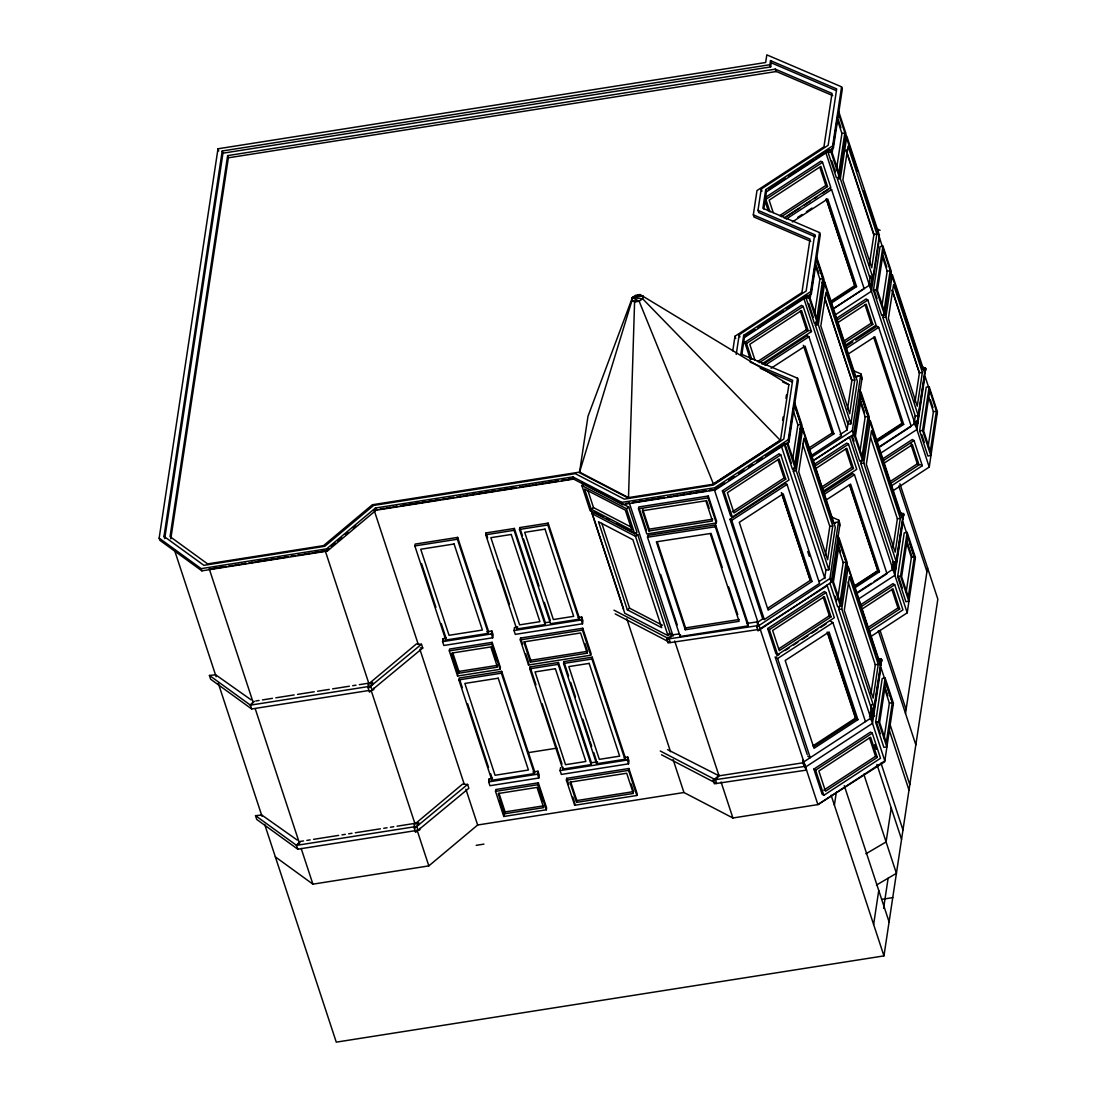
<?xml version="1.0" encoding="UTF-8"?>
<svg xmlns="http://www.w3.org/2000/svg" width="1097" height="1097" viewBox="0 0 1097 1097"><rect width="100%" height="100%" fill="white"/><g stroke="black" fill="none" stroke-linecap="round" stroke-linejoin="round"><path stroke-width="1.5" d="M640.168 294.572L632.393 297.602L631.941 300.619L634.587 301.963L628.499 497.599L579.559 472.121L587.992 416.298L632.393 297.602L635.588 295.299L640.168 294.572L788.88 384.649L780.447 440.473L713.503 484.202L627.607 497.736L578.654 472.258L372.349 504.757L323.533 545.634L207.607 563.899L170.062 536.625L227.641 155.623L775.332 69.152L832.02 93.41L823.943 146.82L756.985 190.563L753.324 214.847L754.05 217.041L810.71 241.34M804.965 765.295L804.649 766.255M841.577 86.841L832.65 145.887L765.706 189.616L762.881 208.279L819.555 232.578L810.628 291.637L743.684 335.325L740.873 353.974L797.546 378.232L798.273 380.426L788.99 441.872L715.367 489.961L622.589 504.579L573.635 479.101L376.134 510.215L327.317 551.092L201.889 570.851L159.874 540.327L159.161 538.133L217.988 148.781L765.665 62.502L766.817 54.85L841.577 86.841L842.304 89.049L833.377 148.081L766.433 191.824L763.841 208.924M222.225 150.988L222.952 153.182L164.715 538.572L164.001 536.364L222.225 150.988L769.902 64.709L770.519 60.609L836.682 88.926L828.166 145.284L761.222 189.027L758 210.35L758.713 212.557L813.809 236.17M170.789 538.833L228.354 157.817L227.641 155.623M372.514 684.72L370.663 683.842L372.733 682.54L359.363 684.651M373.844 688.148L373.597 689.766L372.006 690.013L370.759 686.187L250.418 705.138L209.376 675.382L210.638 679.208L251.679 708.964L368.674 690.534M414.831 545.936L415.119 544.098L457.655 537.393L488.59 631.502L488.316 633.353L445.78 640.045L414.831 545.936L457.38 539.244L457.655 537.393M486.807 631.79L491.867 630.994L493.129 634.82L492.676 637.782L443.832 645.475L442.571 641.649L443.023 638.687L446.383 638.166M418.615 824.944L416.764 824.066L418.835 822.764L397.1 826.192M419.945 828.372L419.698 829.976L297.781 849.188L256.739 819.432L255.478 815.606L296.519 845.348L297.781 849.188M449.317 650.891L449.592 649.054L492.142 642.348L500.397 667.47L500.122 669.321L457.572 676.013L449.317 650.891L491.854 644.2L492.142 642.348M457.572 676.013L457.86 674.175L451.141 653.757M458.615 673.27L451.978 653.058L490.812 646.942L497.462 667.154L458.615 673.27L458.903 671.433L452.759 652.77M458.875 679.879L459.149 678.028L501.686 671.337L534.692 771.726L534.417 773.577L491.881 780.269L458.875 679.879L501.411 673.188L501.686 671.337M485.738 534.774L486.012 532.923L514.37 528.452L545.36 622.698L545.086 624.55L516.714 629.02L485.738 534.774L514.095 530.304L514.37 528.452M492.676 637.782L491.415 633.956L491.867 630.994M519.512 529.44L519.786 527.588L548.157 523.132L579.134 617.378L578.859 619.229L550.502 623.699L519.512 529.44L547.869 524.983L548.157 523.132M532.923 772.027L537.969 771.232L539.23 775.058L538.792 778.02L489.934 785.713L488.672 781.887L489.125 778.925L492.498 778.39M578.325 617.529L581.684 616.994L582.946 620.82L582.493 623.782L515.288 634.368L514.027 630.542L514.479 627.58L517.839 627.045M516.714 629.02L517.002 627.169M495.529 791.376L495.803 789.525L538.353 782.819L546.608 807.941L546.333 809.792L503.784 816.497L495.529 791.376L538.065 784.67L538.353 782.819M520.28 639.88L520.554 638.043L582.754 628.252L591.009 653.359L590.735 655.211L528.535 665.001L520.28 639.88L582.466 630.089L582.754 628.252M503.784 816.497L504.072 814.646L499.423 800.508M504.826 813.741L498.189 793.529L537.023 787.413L543.673 807.625L504.826 813.741L505.114 811.903L498.97 793.241M528.535 665.001L528.823 663.164M584.948 643.569L587.498 651.33L587.224 653.181L530.427 662.122L530.715 660.284L524.572 641.622M529.796 668.813L530.084 666.962L558.442 662.492L591.406 762.744L591.118 764.595L562.761 769.066L529.796 668.813L558.167 664.343L558.442 662.492M538.792 778.02L537.53 774.194L537.969 771.232M563.584 663.479L563.858 661.628L592.215 657.158L625.18 757.424L624.906 759.275L596.549 763.731L563.584 663.479L591.941 659.009L592.215 657.158M582.493 623.782L581.232 619.956L581.684 616.994M624.371 757.574L627.731 757.053L628.992 760.879L628.54 763.841L561.335 774.427L560.073 770.601L560.526 767.639M562.761 769.066L563.049 767.214M566.395 780.159L566.683 778.322L628.869 768.517L637.124 793.638L636.85 795.49L574.663 805.28L566.395 780.159L628.595 770.368L628.869 768.517M574.663 805.28L574.938 803.443M576.556 802.401L569.905 782.188L626.702 773.248L633.339 793.46L576.556 802.401L576.83 800.563L570.701 781.9M596.549 763.731L596.823 761.88M638.495 508.816L638.769 506.965L708.305 496.009L716.574 521.13L716.286 522.981L646.75 533.937L638.495 508.816L708.031 497.86L708.305 496.009M648.958 531.003L642.321 510.791L705.824 500.794L712.46 520.993L648.958 531.003L649.246 529.152L642.595 508.939M628.54 763.841L627.292 760.015L627.731 757.053M222.952 153.182L770.629 66.917L771.246 62.803L770.519 60.609M732.769 350.834L734.976 336.258L801.921 292.57L809.997 239.132L753.324 214.847M228.354 157.817L776.032 71.552L775.332 69.152M736.224 354.413L739.2 334.722L806.144 291.034L814.66 234.648L758 210.35M741.833 354.619L744.41 337.519L743.684 335.325M782.614 420.316L783.135 416.942M785.946 398.334L786.453 394.947M756.999 626.881L757.698 622.232L763.402 618.447M809.065 297.808L806.13 298.274L814.385 323.396L817.32 322.929L809.065 297.808L809.572 294.449M831.073 152.126L828.139 152.593L836.394 177.714L839.328 177.248L831.073 152.126L831.581 148.767M788.99 441.872L788.263 439.678L797.546 378.232M788.894 439.061L788.14 444.052L794.79 464.264L800.81 424.361L794.173 404.149L792.665 414.118M789.401 435.742L789.895 432.41M790.402 429.092L790.91 425.759M791.403 422.441L792.157 417.45M811.917 286.728L810.148 298.37L816.799 318.583L822.832 278.679L816.182 258.467L815.688 261.785M812.411 283.41L813.919 273.427M814.427 270.109L815.181 265.117L819.898 279.132L814.618 314.057M833.679 142.706L832.17 152.689L838.807 172.901L844.841 132.998L841.906 133.45L836.38 170.035M834.173 139.388L834.927 134.396M835.434 131.078L838.204 112.785L857.593 171.228M744.41 337.519L811.355 293.831L820.282 234.772L819.555 232.578M792.61 459.739L797.876 424.813L792.774 409.277M795.311 468.611L787.043 443.49L784.108 443.956L792.377 469.077L795.311 468.611L801.907 424.909L794.681 402.928M817.32 322.929L823.929 279.228L816.703 257.247M839.328 177.248L845.938 133.546L838.711 111.565M825.465 555.096L829.812 526.354L802.579 443.558M847.474 409.414L851.862 380.385L824.642 297.575M869.318 264.843L873.925 234.401L846.157 149.987M826.014 569.453L824.766 577.776L819.048 581.561M839.973 434.604L847.131 429.942L848.447 420.987M869.112 284.219L870.374 275.854M832.746 525.888L827.632 559.717L798.767 471.916L803.923 438.224L832.746 525.888L829.812 526.354M854.796 379.919L849.695 413.734L820.817 325.946L825.972 292.241L854.796 379.919L851.862 380.385M876.86 233.949L871.745 267.764L842.88 179.963L848.036 146.271L876.86 233.949L873.925 234.401M870.428 287.963L872.197 276.279M793.789 467.802L793.296 471.079L825.904 570.234L828.838 569.768L835.27 527.177L802.716 428.173L799.782 428.639M815.853 321.832L815.345 325.096L847.954 424.265L850.888 423.799L857.333 381.208L824.779 282.203L821.845 282.656M872.951 277.829L879.383 235.224L846.829 136.22L840.343 178.66L872.951 277.829L870.017 278.295L837.409 179.126L840.343 178.66M880.123 230.343L875.447 228.039M879.492 237.816L871.416 291.24L834.378 315.429M829.935 578.517L756.765 627.031L758.013 630.871L831.197 582.342L829.935 578.517L838.752 520.156L831.005 516.742M812.15 461.426L853.535 434.494L852.287 430.668L860.871 373.858L853.096 370.553M873.431 290.335L880.027 246.633L882.962 246.167L891.23 271.288L884.621 315.004L881.686 315.456L873.431 290.335L876.366 289.882L882.962 246.167M803.95 765.253L803.84 764.897A3.332 0.754 81 0 1 802.867 762.484L803.237 760.043M831.197 582.342L840.014 523.982L838.752 520.156M853.535 434.494L862.119 377.683L860.871 373.858M854.344 435.564L860.953 391.848L869.208 416.97L862.612 460.685L859.678 461.138L851.409 436.016L854.344 435.564L862.612 460.685M883.483 250.527L877.449 290.431L884.1 310.643L890.133 270.74L887.199 271.192L881.919 306.118M837.642 599.14L843.168 562.555L838.053 547.019M859.911 451.799L865.176 416.874L860.075 401.337M846.102 562.103L840.069 602.006L833.432 581.794L839.466 541.891L846.102 562.103L843.168 562.555M868.111 416.421L862.091 456.325L855.441 436.112L861.474 396.209L868.111 416.421L865.176 416.874M840.59 606.367L847.199 562.651L838.944 537.53L832.335 581.245L840.59 606.367L837.655 606.819L829.922 583.275M834.392 805.157L836.339 792.199M870.963 693.578L875.31 664.768L878.258 664.302L849.421 576.638L844.279 610.33L873.143 698.131L878.258 664.302M893.027 547.54L897.373 518.799L870.689 437.621M915.049 401.79L919.423 372.829L892.204 290.019M871.676 704.48L869.976 715.683L873.171 715.559A2.578 2.043 8.6 0 1 870.881 718.412L872.403 708.305M893.273 561.472L892.382 567.41L895.317 566.943L903.393 513.533L900.459 513.999M900.308 518.332L895.193 552.161L866.328 464.36L871.484 430.668L900.308 518.332L897.373 518.799M922.371 372.363L917.257 406.178L888.392 318.377L893.534 284.685L922.371 372.363L919.423 372.829M879.273 662.821L879.355 662.327A2.578 2.043 8.6 0 0 881.385 659.132L878.45 659.599M893.534 568.479L894.535 561.842M901.309 516.989L901.35 516.728A2.578 2.043 8.6 0 0 903.393 513.533M871.8 716.135L872.54 711.185M894.713 564.475L893.698 571.153A2.578 2.043 8.6 0 0 894.809 568.04L895.851 561.115M870.36 719.522L871.292 719.426A2.578 2.043 8.6 0 0 872.403 716.327L873.719 707.565M880.109 665.303L880.877 660.229L877.943 660.696M902.378 517.949L902.872 514.63L899.938 515.083M915.227 425.773L915.68 425.691A2.578 2.043 8.6 0 0 916.79 422.578L916.831 422.29M872.91 715.217L881.385 659.132M915.268 424.676A2.578 2.043 8.6 0 0 917.298 421.481L925.374 368.071L922.44 368.537M872.938 717.712L881.604 659.736L878.45 658.392M895.591 567.766L903.613 514.068L900.472 512.724M917.325 423.977L925.635 368.345L922.481 367.001M885.156 678.083L878.546 721.799L886.801 746.92L883.867 747.372L875.612 722.251L882.207 678.549L885.156 678.083L893.411 703.204L884.84 760.879L817.896 804.608L732.906 817.992L683.952 792.514L477.648 825.013L428.831 865.89L312.906 884.155L275.361 856.88M907.164 532.402L900.555 576.103L908.823 601.225L905.889 601.691L897.62 576.569L904.23 532.868L907.164 532.402L915.419 557.523L907.219 612.825L870.182 637M929.173 386.72L922.577 430.422L930.832 455.543L927.897 456.009L919.643 430.888L926.238 387.186L929.173 386.72L937.441 411.841L929.241 467.075L892.204 491.278M929.694 391.081L923.66 430.984L930.311 451.196L936.344 411.293L933.41 411.745L928.131 446.671M884.1 738.034L889.379 703.108L884.785 689.122M906.122 592.353L911.388 557.427L906.287 541.891M892.314 702.656L886.28 742.559L879.643 722.347L885.677 682.444L892.314 702.656L889.379 703.108M914.322 556.974L908.302 596.878L901.652 576.665L907.685 536.762L914.322 556.974L911.388 557.427M873.623 924.483L878.752 890.49M891.23 807.954L886.088 841.948L865.931 853.781M905.505 713.434L927.527 567.752M883.579 908.357L888.131 878.203M264.679 824.423L336.272 1042.15L883.949 955.885L937.839 599.154L899.897 483.736M850.888 423.799L818.293 324.643L824.779 282.203M828.838 569.768L796.23 470.613L802.716 428.173M915.515 416.709L882.92 317.54L883.414 314.277M902.831 519.621L870.291 420.617L863.792 463.057L896.4 562.212L893.465 562.679L860.857 463.51L861.364 460.246M880.781 665.591L848.228 566.587L841.742 609.027L874.35 708.196L871.402 708.648L838.807 609.493L839.301 606.23M918.463 416.243L885.855 317.074L892.341 274.648L924.894 373.652M647.518 537.228L647.792 535.391L715.601 524.915L748.223 624.056L747.935 625.893L680.181 636.534L647.518 537.228L715.313 526.766L715.601 524.915M680.181 636.534L680.469 634.683M685.296 629.747L656.363 541.836L710.198 533.526L739.076 621.313L685.296 629.747L685.57 627.909L657.185 541.63M579.559 472.121L631.941 300.619L639.153 301.236L642.636 298.754L643.075 295.792L632.393 297.602L639.153 301.236L713.503 484.202M672.68 634.176L669.143 638.92L670.226 642.609M718.988 775.031L715.45 779.775L716.684 783.532L661.518 754.777M251.679 708.964L250.418 705.138L254.079 701.244M418.108 830.237L416.86 826.411L296.519 845.362L300.18 841.454L303.526 840.933M668.992 638.852L672.543 635.012L669.472 633.257M715.313 779.706L718.864 775.867L803.525 762.717L805.061 766.364M250.322 705.069L253.818 701.751M296.423 845.28L299.92 841.975M159.161 538.133L201.162 568.644L326.591 548.884L375.407 508.021L572.908 476.907L621.862 502.371L714.641 487.767L788.263 439.678M328.812 548.541L326.234 550.694L312.81 552.819M331.376 546.388L335.229 543.166M337.807 541.013L341.661 537.791M345.514 534.568L348.078 532.415M353.22 528.11L355.785 525.957M422.756 648.039L369.497 692.111L368.235 688.272L421.495 644.213L422.756 648.039L420.398 647.861M835.9 522.433L834.488 523.584L833.048 522.94L838.478 522.035L839.74 525.861M858.019 376.079L856.606 377.203L855.153 376.586L860.583 375.681L861.844 379.507M667.099 639.126L672.584 634.889L679.358 633.847M713.407 779.981L718.892 775.744L667.593 749.621M612.359 498.573L628.704 507.047L636.973 532.168L634.697 533.8L590.117 510.695L581.863 485.573L584.125 483.942L609.397 497.037M591.242 509.241L631.954 530.331L625.317 510.132L584.605 489.029L591.242 509.241L593.518 507.609L631.214 527.136M581.863 485.573L626.442 508.679L628.704 507.047M616.857 523.804L637.768 534.719L670.281 634.039L668.004 635.657L624.728 613.209L592.174 513.725L594.451 512.107M592.174 513.725L635.492 536.337L637.768 534.719M627.333 609.822L661.683 627.649L632.9 539.71L598.509 521.747L627.333 609.822L629.609 608.204L662.465 625.249M872.389 715.299L870.031 715.381M768.366 189.699L785.822 178.249M788.304 176.672L795.791 171.735M796.847 171.091L814.303 159.627M815.373 158.996L824.286 153.114M825.342 152.483L829.62 149.686M765.555 197.323L820.817 161.218L822.544 162.301L830.799 187.422L784.04 217.974M822.544 162.301L765.857 199.325L769.984 211.886M779.652 215.643L825.808 185.489L827.536 186.572L781.366 216.726M743.862 336.971L755.257 329.539M757.739 327.962L783.738 310.945M786.234 309.381L807.598 295.436M750.471 359.665L744.794 342.387L801.482 305.364L803.196 306.447L811.465 331.568L761.867 363.971M744.794 342.387L746.522 343.471L803.196 306.447M830.786 301.25L854.851 285.535L856.565 286.619L831.101 303.252M830.964 302.251L855.016 286.536L826.192 198.859M832.966 308.929L864.121 288.58L831.567 189.562L829.853 188.478M833.638 308.6L872.101 283.479M757.506 361.626L806.46 329.635L808.187 330.718L759.234 362.709M836.353 318.404L866.109 298.96L867.837 300.043L876.092 325.165L844.909 345.528M836.654 320.406L867.837 300.043M838.204 322.381L866.177 304.116L872.828 324.328L843.442 343.512M844.525 340.605L871.1 323.245L872.828 324.328M712.597 484.353L779.556 440.624M714.778 489.495L719.001 486.739M720.057 485.985L724.637 483.05M728.614 480.404L734.496 476.605M738.583 473.89L744.369 470.174M748.552 467.377L752.83 464.593M757.04 461.878L762.799 458.08M765.5 456.366L781.311 445.985L824.903 578.558M782.408 445.313L785.219 443.476M722.375 490.798L779.048 453.774L780.776 454.857L789.031 479.979L732.357 517.002L730.629 515.919L722.375 490.798L724.089 491.881L732.357 517.002M724.089 491.881L780.776 454.857M808.132 448.467L832.157 432.972L803.333 345.294M808.434 450.469L833.898 433.836L805.075 346.158L771.081 368.249M811.711 455.228L841.468 435.797L808.914 336.779L807.186 335.696L763.238 364.259M732.289 511.846L784.04 478.045L785.767 479.128L734.003 512.93L727.366 492.718L779.117 458.916L785.767 479.128M813.796 460.219L849.393 436.976L907.219 612.825M814.166 464.401L846.761 443.106L848.488 444.189L856.743 469.31L822.736 491.525M814.481 466.403L848.488 444.189M816.058 468.364L846.829 448.262L853.48 468.474L822.695 488.576M876.489 439.952L901.953 423.319L903.681 424.402L876.805 441.954M875.255 441.46L902.132 423.908L873.665 337.259M879.108 446.89L917.558 421.769M878.656 447.631L911.237 426.349L878.683 327.345L876.969 326.262L855.701 340.084M820.981 487.493L851.752 467.391L853.48 468.474M879.849 453.719L916.886 429.53L924.963 376.106L937.304 413.665M882.564 458.957L912.32 439.513L914.048 440.596L922.303 465.718L891.121 486.081M882.866 460.959L914.048 440.596M883.016 463.853L912.389 444.669L919.039 464.881L889.653 484.065M890.737 481.158L917.311 463.798L919.039 464.881M767.845 608.122L810.313 580.382L812.013 581.492L768.147 610.138L739.282 522.337L783.189 493.815L812.013 581.492M764.321 619.531L819.569 583.439L787.015 484.435L785.301 483.352L729.999 519.279L762.607 618.447L764.321 619.531L731.726 520.362L729.999 519.279M767.653 628.54L824.341 591.516L826.068 592.599L834.323 617.721L777.636 654.744L775.922 653.661L767.653 628.54L769.381 629.623L777.636 654.744M769.381 629.623L826.068 592.599M853.672 586.388L877.737 570.673L879.451 571.756L853.987 588.39M854.014 586.676L878.08 570.975L849.777 484.929M894.795 567.026L892.423 567.122M855.66 593.546L871.333 583.316M874.172 581.451L895.536 567.519M855.852 594.067L887.007 573.717L854.453 474.713L852.739 473.63L822.956 492.978M778.966 648.684L829.332 615.787L831.06 616.871L779.295 650.672L772.645 630.473L824.409 596.658L831.06 616.871M857.827 599.442L894.864 575.281L902.941 521.829L908.083 537.489M860.377 604.954L892.972 583.659L894.699 584.742L902.954 609.863L868.947 632.078M860.692 606.956L894.699 584.742M862.269 608.917L893.04 588.815L899.691 609.027L868.906 629.13M867.192 628.033L897.963 607.944L899.691 609.027M813 745.837L855.454 718.11L857.909 719.646L814.043 748.305L785.178 660.504L829.071 631.982L857.909 719.646M813.631 746.687L856.085 718.974L827.796 632.914M802.867 762.484L874.638 715.614L870.195 716.314M805.541 767.05L872.499 723.321L880.932 667.497L885.046 680.017M813.864 769.093L870.552 732.069L872.28 733.153L880.534 758.274L823.847 795.298L822.133 794.214L813.864 769.093L815.592 770.176L823.847 795.298M815.592 770.176L872.28 733.153M823.778 790.142L875.543 756.34L877.271 757.424L825.506 791.225L818.856 771.026L870.62 737.211L877.271 757.424M787.317 216.123L800.07 207.827M804.334 205.07L809.997 201.382M814.248 198.612L817.087 196.774M822.764 193.086L828.427 189.411M786.206 219.043L831.567 189.562M797.862 217.261L802.113 214.505M806.364 211.748L812.027 208.06M792.336 221.951L827.741 198.941L856.565 286.619M764.952 365.342L808.914 336.779M845.773 346.529L852.863 341.921M846.075 348.531L878.683 327.345M847.954 354.208L874.858 336.724L903.681 424.402M810.889 457.6L852.287 430.668M731.726 520.362L787.015 484.435M824.683 494.061L854.453 474.713M825.136 500.643L850.628 484.092L879.451 571.756M776.58 656.075L779.418 654.223M785.082 650.535L789.333 647.779M793.597 645.009L797.848 642.252M802.099 639.482L807.776 635.807M812.027 633.038L817.704 629.349M820.529 627.511L826.206 623.823M807.227 754.53L775.154 656.993L777.608 658.529L832.911 622.602L865.464 721.607M760.084 628.759L826.891 585.949L827.028 585.03L884.84 760.879M884.703 761.798L817.896 804.608L758.987 625.482L756.683 621.464M876.448 885.06L896.414 873.349L863.819 774.221M368.263 686.585L370.745 686.187M414.364 826.795L416.846 826.398M634.587 301.963L639.153 301.236M819.898 279.132L822.832 278.679M815.345 325.096L818.293 324.643M882.92 317.54L885.855 317.074M797.876 424.813L800.81 424.361M918.189 415.557L915.255 416.01L914.404 421.659L917.339 421.193M914.363 421.947L917.298 421.481M913.842 423.044L916.79 422.578M380.097 509.035L383.456 508.501M386.83 507.966L390.189 507.445M393.549 506.91L396.908 506.375M400.268 505.854L418.752 502.933M422.112 502.412L425.485 501.878M428.845 501.356L432.204 500.822M435.564 500.287L438.923 499.766M442.283 499.231L445.643 498.71M449.016 498.175L454.048 497.38M457.408 496.845L460.781 496.324M464.141 495.789L467.5 495.268M470.86 494.733L474.219 494.199M477.579 493.677L480.939 493.143M484.298 492.608L487.671 492.087M491.031 491.552L494.39 491.031M497.75 490.496L516.234 487.589M522.967 486.52L519.594 487.054L558.428 481.089M526.327 485.998L529.686 485.464M533.046 484.943L536.406 484.408M539.765 483.873L543.125 483.352M546.484 482.817L558.25 480.966M561.623 480.431L564.982 479.91M568.342 479.375L571.702 478.854M377.505 509.598L374.118 510.119L418.327 644.57M380.878 509.063L397.786 506.389M401.173 505.868L440.062 499.738M443.449 499.204L453.596 497.599M456.983 497.078L495.871 490.949M499.245 490.414L516.166 487.754M561.815 480.555L571.962 478.964M919.643 430.888L922.577 430.422M793.296 471.079L796.23 470.613M860.857 463.51L863.792 463.057M208.691 569.22L225.488 566.573M228.848 566.038L232.194 565.504M235.553 564.982L238.913 564.448M242.272 563.927L245.632 563.392M248.992 562.871L252.351 562.336M255.711 561.801L267.462 559.95M270.822 559.429L274.181 558.894M277.541 558.373L280.901 557.838M284.26 557.303L287.62 556.782M290.979 556.248L294.339 555.726M297.698 555.192L301.058 554.671M304.404 554.136L309.45 553.341M625.688 503.523L629.061 503.002M632.421 502.467L635.78 501.932M639.14 501.411L642.499 500.876M645.859 500.355L664.357 497.435M667.716 496.9L671.076 496.379M674.436 495.844L677.795 495.323M681.155 494.788L684.514 494.253M687.888 493.732L691.247 493.197M694.607 492.676L706.372 490.812M709.732 490.29L713.091 489.756M226.174 566.614L209.376 569.261L253.133 702.354M229.534 566.079L246.331 563.433M249.691 562.912L288.333 556.823M291.692 556.289L295.052 555.768M298.411 555.233L323.615 551.256M632.695 502.577L664.371 497.585M667.703 497.064L706.029 491.017M709.361 490.496L714.366 489.715L757.958 622.287M649.246 529.152L712.735 519.155M544.715 622.822L549.762 622.026M891.875 568.507L894.809 568.04M442.571 641.649L491.415 633.956M514.027 630.542L581.232 619.956M897.62 576.569L900.555 576.103M255.752 700.969L259.084 700.448M262.43 699.927L272.454 698.336M275.8 697.815L294.188 694.922M297.534 694.387L314.236 691.754M317.582 691.233L329.278 689.396M332.624 688.861L349.34 686.228M352.672 685.707L356.018 685.172M838.807 609.493L841.742 609.027M458.903 671.433L497.736 665.303M530.715 660.284L587.498 651.33M528.411 752.624L556.782 748.154M869.468 716.78L872.403 716.327M590.762 762.868L597.495 761.812M488.672 781.887L537.53 774.194M560.073 770.601L627.292 760.015M875.612 722.251L878.546 721.799M306.858 840.398L310.204 839.877M313.55 839.342L338.616 835.393M341.962 834.872L345.294 834.351M348.64 833.816L351.986 833.295M355.332 832.76L380.398 828.825M383.731 828.29L387.076 827.769M390.422 827.234L393.768 826.713M505.114 811.903L543.947 805.774M576.83 800.563L633.613 791.609L631.063 783.834M476.208 845.334L483.928 844.114M881.714 899.362L892.752 897.62M685.57 627.909L739.364 619.476M747.071 623.425L757.218 621.862L758.754 625.509M758.987 625.482L666.798 639.167L668.032 642.924L760.221 629.239M209.513 675.478L215.643 674.765L251.09 699.831M255.615 815.702L261.744 814.989L297.191 840.041M632.393 297.602L642.636 298.754L780.447 440.473M421.371 644.323L416.517 643.829L368.071 684.432L368.414 688.134M467.473 784.533L462.619 784.053L414.172 824.656L414.515 828.345M771.246 62.803L835.832 90.448M776.059 71.36L832.733 95.604M750.142 362.12L792.651 380.302L783.779 439.074L713.324 485.093L624.248 499.121L575.294 473.657L373.611 505.429L324.794 546.292L203.891 565.339L164.001 536.364M760.317 368.359L791.801 381.838M782.586 381.962L788.88 384.649M669.005 633.38L672.008 634.93M613.977 610.165L669.143 638.92M615.211 613.922L668.745 641.827M660.284 751.02L715.45 779.775M595.945 512.889L603.419 516.783M606.408 518.346L609.397 519.909M809.737 330.485L811.465 331.568M910.661 443.586L912.389 444.669M920.575 464.634L922.303 465.718M832.184 432.753L833.898 433.836M830.456 621.067L832.911 622.602M807.762 756.148L810.217 757.698L777.608 658.529M802.99 762.319L805.294 766.337L713.105 780.022L714.339 783.779L806.528 770.094L804.759 766.474L806.295 770.121M863.956 190.549L876.654 229.191M877.189 230.809L922.824 369.607M838.355 119.875L840.933 127.732M883.126 256.054L886.746 267.051M930.366 399.747L932.957 407.59M837.299 119.463L841.906 133.45M882.084 255.656L887.199 271.192M928.802 397.758L933.41 411.745M846.075 150.591L873.829 235.019M892.176 290.239L919.396 373.035M832.65 145.887L833.377 148.081M876.366 289.882L884.621 315.004M831.787 160.93L835.366 171.804M874.515 290.897L877.079 298.672M921.754 434.563L924.305 442.324M825.712 152.195L929.241 467.075M827.536 186.572L820.885 166.374L769.134 200.175L773.22 212.612M820.186 168.389L825.808 185.489M864.971 304.582L871.1 323.245M911.182 445.135L917.311 463.798M826.548 199.489L854.851 285.535M775.305 69.344L776.032 71.552M769.902 64.709L770.629 66.917M898.786 486.012L926.938 571.633M814.66 234.648L815.386 236.842M816.525 258.988L854.632 374.927M859.609 390.052L900.802 515.329M910.14 543.742L915.282 559.388M816.346 265.556L818.924 273.414M861.118 401.735L864.724 412.733M907.329 542.288L911.964 556.412M824.601 297.863L851.821 380.673M810.628 291.637L811.355 293.831M808.75 303.499L813.357 317.486M852.506 436.579L854.042 441.241M898.717 577.132L902.296 588.006M803.676 297.931L847.09 429.969M765.706 189.616L766.433 191.824M808.187 330.718L801.55 310.52L749.786 344.321L754.901 359.871M761.222 189.027L761.935 191.221M765.171 201.382L768.27 210.802M800.33 310.986L806.46 329.635M845.622 448.728L851.752 467.391M891.834 589.281L897.963 607.944M849.435 484.627L877.737 570.673M880.068 630.377L906.095 709.553M878.327 630.775L915.83 744.836M794.53 404.711L832.801 521.116M837.587 535.651L876.764 654.813M877.285 656.404L878.848 661.148M886.074 683.143L893.273 705.056M839.095 547.417L840.645 552.134M885.306 687.97L887.898 695.827M848.091 581.972L875.31 664.837M890.01 724.404L909.811 784.657M889.187 729.875L908.988 790.114M785.713 446.068L791.335 463.167M835.091 596.247L836.627 600.909M876.709 722.813L880.288 733.687M746.522 343.471L751.678 359.172M881.028 763.183L902.968 829.935M874.679 744.63L876.229 749.333M739.2 334.722L739.927 336.916M777.91 459.382L784.04 478.045M823.203 597.125L829.332 615.787M869.414 737.678L875.543 756.34M807.707 551.517L809.312 556.385M876.914 764.417L901.556 839.356M734.976 336.258L735.703 338.466M781.489 492.704L810.313 580.382L781.462 492.731M827.165 632.064L855.454 718.11M844.292 785.671L889.077 921.891M831.128 795.229L883.949 955.885M714.641 487.767L715.367 489.961M708.031 497.86L716.286 522.981M706.605 500.493L709.169 508.268M715.313 526.766L747.935 625.893M711.021 533.307L722.251 567.451M728.669 586.95L737.76 614.594M639.798 510.105L646.517 530.523M660.655 574.458L677.247 624.92M629.363 503.098L673.092 636.095M674.696 640.963L718.946 775.565M721.072 781.996L732.906 817.992M626.442 508.679L634.697 533.8M621.862 502.371L622.589 504.579M587.896 490.51L593.518 507.609M582.013 482.488L583.083 485.738M591.077 510.064L623.603 609M626.812 618.722L670.541 751.719M673.147 759.659L683.952 792.514M572.908 476.907L573.635 479.101M582.466 630.089L590.735 655.211M628.595 770.368L636.85 795.49M547.869 524.983L578.859 619.229M591.941 659.009L624.906 759.275M587.224 653.181L580.574 632.969L523.79 641.923L530.427 662.122M519.786 527.588L522.46 535.72M523.53 538.97L539.025 586.1M544.373 602.349L550.241 620.216M563.858 661.628L568.589 676.026M570.701 682.416L575.431 696.814M582.795 719.207L589.624 739.995M590.145 741.558L591.681 746.248M593.738 752.501L596.302 760.317M514.095 530.304L545.086 624.55M558.167 664.343L591.118 764.595M486.012 532.923L487.617 537.804M498.299 570.303L509.515 604.42M520.554 638.043L522.625 644.323M525.724 653.743L528.301 661.587M530.084 666.962L535.939 684.789M542.179 703.739L562.021 764.088M566.683 778.322L568.74 784.602M572.867 797.162L574.417 801.866M457.38 539.244L488.316 633.353M491.854 644.2L500.122 669.321M501.411 673.188L534.417 773.577M538.065 784.67L546.333 809.792M491.607 646.654L496.214 660.641M537.818 787.125L542.425 801.112M421.522 563.556L435.92 607.368M441.255 623.59L446.054 638.193M459.684 679.633L462.303 687.641M467.569 703.643L488.549 767.434M490.606 773.714L492.155 778.417M443.023 638.687L443.86 641.238M489.125 778.925L489.961 781.475M375.407 508.021L376.134 510.215M419.932 649.451L464.292 784.382M465.896 789.25L477.648 825.013M217.988 148.781L218.714 150.975M326.591 548.884L327.317 551.092M325.302 550.996L369.058 684.103M371.197 690.589L414.954 823.682M417.093 830.182L428.831 865.89M255.272 708.854L299.563 843.579M301.168 848.447L312.906 884.155M201.162 568.644L201.889 570.851M174.492 550.104L216.123 676.712M218.262 683.198L262.018 816.305M635.492 536.337L668.004 635.657M601.828 523.324L629.609 608.204M804.389 763.539A3.332 0.754 81 0 1 803.84 764.897M925.292 369.867A2.578 2.043 8.6 0 1 925.306 370.992M925.374 368.071A2.578 2.043 8.6 0 1 925.388 370.553M880.877 660.229A2.578 2.043 8.6 0 1 880.205 663.191M895.317 566.943A2.578 2.043 8.6 0 1 893.287 570.138M902.872 514.63A2.578 2.043 8.6 0 1 902.9 517.112M467.596 784.424L414.337 828.496L415.598 832.321L468.858 788.263L467.596 784.424M511.243 534.458L490.894 537.667L519.58 624.879L539.916 621.67L511.243 534.458M545.017 529.138L524.695 532.333L553.354 619.531L573.676 616.336L545.017 529.138M454.103 543.989L420.741 549.24L449.043 635.3L482.406 630.048L454.103 543.989M555.384 668.717L535.048 671.913L565.545 764.691L585.88 761.483L555.384 668.717M589.158 663.397L568.836 666.592L599.332 759.357L619.654 756.148L589.158 663.397M498.23 678.193L464.867 683.445L495.062 775.264L528.425 770.012L498.23 678.193"/></g></svg>
